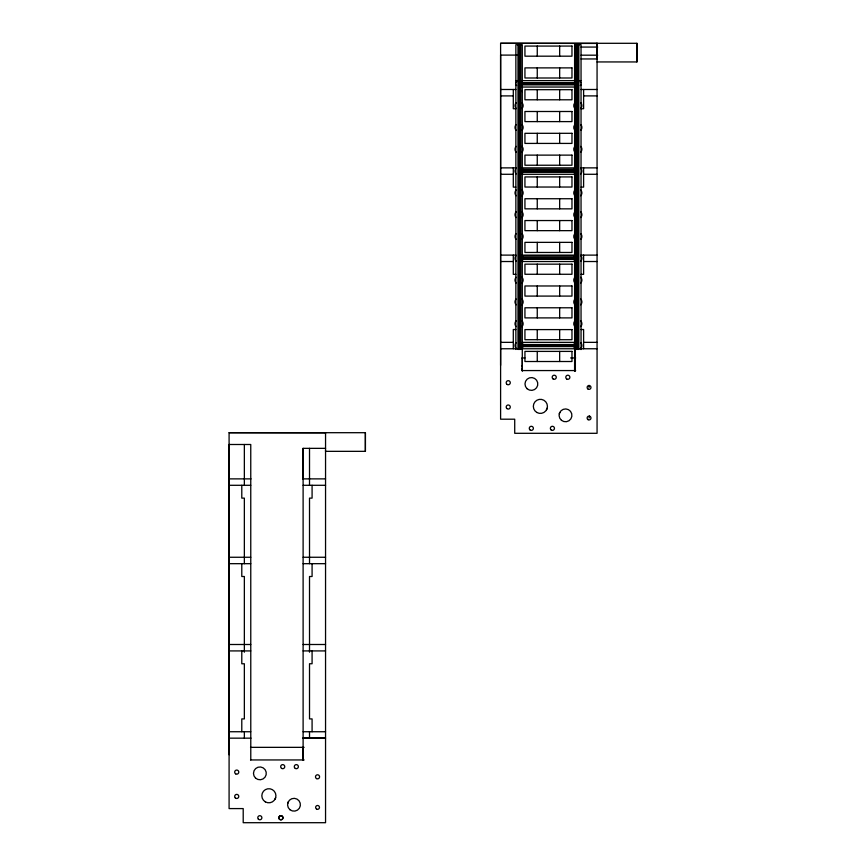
<?xml version="1.0" encoding="UTF-8"?>
<svg xmlns="http://www.w3.org/2000/svg" width="866" height="866" viewBox="0 0 866 866"><rect width="100%" height="100%" fill="white"/><g stroke="black" fill="none" stroke-linecap="round" stroke-linejoin="round"><path stroke-width="1.3" d="M229.089 754.751L229.089 432.697L365.398 432.697L365.398 451.338L325.551 451.338L325.551 432.697M303.111 747.336L303.111 759.947L303.111 448.35L325.551 448.35M303.111 478.876L303.111 448.35M365.387 451.338L365.398 432.697M500.602 365.355L500.602 43.3L636.911 43.3L636.911 61.941L597.064 61.941L597.064 43.3L597.064 58.953L581.043 58.953M522.285 370.561L522.285 357.95M574.623 370.561L574.623 357.95M574.623 81.523L574.623 73.556M574.623 70.904L574.623 58.953M636.911 61.941L636.911 43.3M589.053 418.018L589.584 416.037M287.739 803.367L288.302 801.797M559.241 413.98L559.804 412.4M274.977 799.286L275.691 797.586M546.489 409.889L547.193 408.189M515.865 82.8L516.612 82.053M521.538 85.604L522.285 84.857L574.623 84.857L575.37 85.604M575.37 82.053L574.623 82.8L522.285 82.8L521.538 82.053M580.296 85.604L581.043 84.857M574.623 91.666L575.37 90.919M521.538 369.132L522.285 368.396M574.623 366.34L575.37 365.593M597.064 43.43L500.613 43.3M581.043 47.067L597.713 47.067M517.175 55.099L500.602 55.099L500.602 419.198L514.718 419.198L514.718 433.303L597.064 433.303L597.064 61.941M581.043 55.186L597.713 55.186M515.865 80.635L581.043 80.635M522.285 83.342L574.623 83.342M522.285 84.316L574.623 84.316M522.285 87.033L574.623 87.033M500.602 89.49L515.865 89.49M581.043 89.49L597.064 89.49M500.602 95.899L513.3 95.899M583.608 95.899L597.064 95.899M515.865 108.726L513.3 108.726L513.3 89.49M581.043 108.726L583.608 108.726L583.608 89.49M500.602 167.874L515.865 167.874M522.285 167.874L574.623 167.874M581.043 167.874L597.064 167.874M522.285 169.303L574.623 169.303M522.285 170.05L574.623 170.05M522.285 170.591L574.623 170.591M522.285 171.565L574.623 171.565M522.285 172.107L574.623 172.107M500.602 174.282L513.3 174.282M522.285 174.282L574.623 174.282M583.608 174.282L597.064 174.282M515.865 187.11L513.3 187.11L513.3 167.874M581.043 187.11L583.608 187.11L583.608 167.874M500.602 255.113L515.865 255.113M522.285 255.113L574.623 255.113M581.043 255.113L597.064 255.113M522.285 255.849L574.623 255.849M522.285 257.289L574.623 257.289M522.285 257.83L574.623 257.83M522.285 258.804L574.623 258.804M522.285 259.345L574.623 259.345M500.602 261.521L513.3 261.521M522.285 261.521L574.623 261.521M583.608 261.521L597.064 261.521M515.865 274.349L513.3 274.349L513.3 255.113M581.043 274.349L583.608 274.349L583.608 255.113M515.865 329.524L513.3 329.524L513.3 348.76M581.043 329.524L583.608 329.524L583.608 348.76M500.602 342.351L513.3 342.351M522.285 342.351L574.623 342.351M583.608 342.351L597.064 342.351M522.285 344.527L574.623 344.527M522.285 345.069L574.623 345.069M522.285 346.043L574.623 346.043M522.285 346.584L574.623 346.584M500.602 348.76L597.064 348.76M522.046 357.95L524.969 357.95M570.597 357.95L575.63 357.95M522.046 370.561L575.63 370.561M325.551 432.827L229.089 432.697M229.089 478.876L250.999 478.876M302.873 478.876L325.551 478.876M229.089 485.296L250.761 485.296M303.111 485.296L325.551 485.296M229.089 557.26L250.761 557.26M303.111 557.26L325.551 557.26M229.089 563.679L250.761 563.679M303.111 563.679L325.551 563.679M229.089 644.499L250.761 644.499M303.111 644.499L325.551 644.499M229.089 650.918L250.761 650.918M303.111 650.918L325.551 650.918M229.089 731.738L250.761 731.738M303.111 731.738L325.551 731.738M303.122 738.146L325.551 738.146L302.873 738.157M229.089 738.157L250.999 738.157M250.523 747.347L304.118 747.347M250.523 759.947L304.118 759.947M580.296 82.053L581.043 82.8M515.865 84.857L516.612 85.604M521.538 90.919L522.285 91.666M574.623 368.396L575.37 369.132M521.538 365.593L522.285 366.34M589.053 385.381L589.053 387.438M581.043 349.55L581.043 44.707L574.623 44.707L574.623 371.135M578.856 44.707L578.856 349.485M578.315 44.707L578.315 349.485M577.351 44.707L577.351 349.485M576.799 44.707L576.799 349.485M576.615 50.358L576.615 51.884M576.615 72.17L576.615 73.697M575.37 44.707L575.37 371.135M559.663 46.071L559.663 56.182M559.663 67.884L559.663 77.994M559.663 89.685L559.663 99.796M559.663 111.498L559.663 121.608M559.663 133.31L559.663 143.42M559.663 155.122L559.663 165.233M559.663 176.924L559.663 187.034M559.663 198.736L559.663 208.847M559.663 220.549L559.663 230.659M559.663 242.361L559.663 252.471M559.663 264.162L559.663 274.273M559.663 285.975L559.663 296.085M559.663 307.787L559.663 317.898M559.663 329.6L559.663 339.71M559.663 351.401L559.663 361.512M537.256 46.071L537.256 56.182M537.256 67.884L537.256 77.994M537.256 89.685L537.256 99.796M537.256 111.498L537.256 121.608M537.256 133.31L537.256 143.42M537.256 155.122L537.256 165.233M537.256 176.924L537.256 187.034M537.256 198.736L537.256 208.847M537.256 220.549L537.256 230.659M537.256 242.361L537.256 252.471M537.256 264.162L537.256 274.273M537.256 285.975L537.256 296.085M537.256 307.787L537.256 317.898M537.256 329.6L537.256 339.71M537.256 351.401L537.256 361.512M522.285 371.135L522.285 44.707L515.865 44.707L515.865 349.485M520.845 44.707L520.845 349.485M520.293 50.358L520.293 51.884M520.293 72.17L520.293 73.697M520.098 44.707L520.098 349.485M519.557 44.707L519.557 349.485M518.593 44.707L518.593 349.485M518.041 44.707L518.041 349.485M325.551 450.407L325.551 822.7L243.205 822.7L243.205 808.584L229.089 808.584L229.089 444.496L250.761 444.496L250.783 759.947M312.085 485.296L312.085 498.123L309.519 498.123L309.519 563.679M312.085 563.679L312.085 576.507L309.519 576.507L309.519 652.195M312.085 650.918L312.085 663.746L309.519 663.746L309.519 718.91L312.085 718.91L312.085 731.738M309.519 448.35L309.519 485.296M309.519 731.738L309.519 738.157M244.353 444.496L244.353 485.296M244.353 563.679L244.353 498.123L241.787 498.123L241.787 485.296M244.353 652.195L244.353 576.507L241.787 576.507L241.787 563.679M244.353 731.738L244.353 738.157M241.787 650.918L241.787 663.767L244.353 663.767L244.353 718.91L241.787 718.91L241.787 731.738M580.707 190.011A4.07 4.07 0 0 1 580.707 195.77M575.793 196.42A4.07 4.07 0 0 1 575.793 189.362M580.707 124.574A4.07 4.07 0 0 1 580.707 130.344M575.793 130.983A4.07 4.07 0 0 1 575.793 123.935M580.707 146.386A4.07 4.07 0 0 1 580.707 152.145M575.793 152.795A4.07 4.07 0 0 1 575.793 145.737M580.707 168.199A4.07 4.07 0 0 1 580.707 173.958M575.793 174.607A4.07 4.07 0 0 1 575.793 167.549M580.707 211.813A4.07 4.07 0 0 1 580.707 217.583M575.793 218.221A4.07 4.07 0 0 1 575.793 211.174M580.707 102.773A4.07 4.07 0 0 1 580.707 108.531M575.793 109.181A4.07 4.07 0 0 1 575.793 102.123M580.707 255.438A4.07 4.07 0 0 1 580.707 261.196M575.793 261.846A4.07 4.07 0 0 1 575.793 254.788M580.707 299.051A4.07 4.07 0 0 1 580.707 304.821M575.793 305.46A4.07 4.07 0 0 1 575.793 298.413M580.707 277.25A4.07 4.07 0 0 1 580.707 283.009M575.793 283.658A4.07 4.07 0 0 1 575.793 276.6M580.707 233.625A4.07 4.07 0 0 1 580.707 239.384M575.793 240.034A4.07 4.07 0 0 1 575.793 232.976M580.707 342.676A4.07 4.07 0 0 1 580.707 348.435M575.793 349.085A4.07 4.07 0 0 1 575.793 342.027M580.707 320.864A4.07 4.07 0 0 1 580.707 326.623M575.793 327.272A4.07 4.07 0 0 1 575.793 320.214M521.949 190.011A4.07 4.07 0 0 1 521.949 195.77M516.19 195.77A4.07 4.07 0 0 1 516.19 190.011M521.949 124.574A4.07 4.07 0 0 1 521.949 130.344M516.19 130.344A4.07 4.07 0 0 1 516.19 124.574M521.949 146.386A4.07 4.07 0 0 1 521.949 152.145M516.19 152.145A4.07 4.07 0 0 1 516.19 146.386M521.949 168.199A4.07 4.07 0 0 1 521.949 173.958M516.19 173.958A4.07 4.07 0 0 1 516.19 168.199M521.949 211.813A4.07 4.07 0 0 1 521.949 217.583M516.19 217.583A4.07 4.07 0 0 1 516.19 211.813M521.949 102.773A4.07 4.07 0 0 1 521.949 108.531M516.19 108.531A4.07 4.07 0 0 1 516.19 102.773M521.949 255.438A4.07 4.07 0 0 1 521.949 261.196M516.19 261.196A4.07 4.07 0 0 1 516.19 255.438M521.949 299.051A4.07 4.07 0 0 1 521.949 304.821M516.19 304.821A4.07 4.07 0 0 1 516.19 299.051M521.949 277.25A4.07 4.07 0 0 1 521.949 283.009M516.19 283.009A4.07 4.07 0 0 1 516.19 277.25M521.949 233.625A4.07 4.07 0 0 1 521.949 239.384M516.19 239.384A4.07 4.07 0 0 1 516.19 233.625M521.949 342.676A4.07 4.07 0 0 1 521.949 348.435M516.19 348.435A4.07 4.07 0 0 1 516.19 342.676M521.949 320.864A4.07 4.07 0 0 1 521.949 326.623M516.19 326.623A4.07 4.07 0 0 1 516.19 320.864M571.971 46.071L524.937 46.071L524.937 56.182L571.971 56.182L571.971 46.071M571.971 67.884L524.937 67.884L524.937 77.994L571.971 77.994L571.971 67.884M571.971 89.685L524.937 89.685L524.937 99.796L571.971 99.796L571.971 89.685M571.971 111.498L524.937 111.498L524.937 121.608L571.971 121.608L571.971 111.498M571.971 133.31L524.937 133.31L524.937 143.42L571.971 143.42L571.971 133.31M571.971 155.122L524.937 155.122L524.937 165.233L571.971 165.233L571.971 155.122M571.971 176.924L524.937 176.924L524.937 187.034L571.971 187.034L571.971 176.924M571.971 198.736L524.937 198.736L524.937 208.847L571.971 208.847L571.971 198.736M571.971 220.549L524.937 220.549L524.937 230.659L571.971 230.659L571.971 220.549M571.971 242.361L524.937 242.361L524.937 252.471L571.971 252.471L571.971 242.361M571.971 264.162L524.937 264.162L524.937 274.273L571.971 274.273L571.971 264.162M571.971 285.975L524.937 285.975L524.937 296.085L571.971 296.085L571.971 285.975M571.971 307.787L524.937 307.787L524.937 317.898L571.971 317.898L571.971 307.787M571.971 329.6L524.937 329.6L524.937 339.71L571.971 339.71L571.971 329.6M571.971 351.401L524.937 351.401L524.937 361.512L571.971 361.512L571.971 351.401M316.588 809.071A1.927 1.927 0 0 0 319.478 807.404A1.927 1.927 0 0 0 316.588 805.737A1.927 1.927 0 0 0 316.588 809.071M235.704 773.89A2.057 2.057 0 0 0 238.789 772.104A2.057 2.057 0 0 0 235.704 770.329A2.057 2.057 0 0 0 235.704 773.89M235.281 797.878A2.057 2.057 0 0 0 238.713 796.958A2.057 2.057 0 0 0 236.201 794.447A2.057 2.057 0 0 0 235.281 797.878M258.371 819.182A2.057 2.057 0 0 0 261.813 818.262A2.057 2.057 0 0 0 259.291 815.75A2.057 2.057 0 0 0 258.371 819.182M279.447 819.182A2.057 2.057 0 0 0 282.879 818.262A2.057 2.057 0 0 0 280.378 815.75A2.057 2.057 0 0 0 279.447 819.182A2.057 2.057 0 0 0 282.89 818.262A2.057 2.057 0 0 0 280.368 815.75A2.057 2.057 0 0 0 279.458 819.182M281.688 768.434A2.057 2.057 0 0 0 284.762 766.659A2.057 2.057 0 0 0 281.688 764.884A2.057 2.057 0 0 0 281.688 768.434M295.295 768.434A2.057 2.057 0 0 0 298.38 766.659A2.057 2.057 0 0 0 295.295 764.884A2.057 2.057 0 0 0 295.295 768.434M316.512 778.599A2.057 2.057 0 0 0 319.586 776.824A2.057 2.057 0 0 0 316.512 775.048A2.057 2.057 0 0 0 316.512 778.599M255.535 778.079A6.419 6.419 0 0 0 266.143 774.767A6.419 6.419 0 0 0 257.971 767.244A6.419 6.419 0 0 0 255.535 778.079M289.937 809.71A6.419 6.419 0 0 0 300.318 805.77A6.419 6.419 0 0 0 291.712 798.744A6.419 6.419 0 0 0 289.937 809.71M265.353 801.873A7.058 7.058 0 0 0 275.929 795.757A7.058 7.058 0 0 0 265.353 789.651A7.058 7.058 0 0 0 265.353 801.873M588.09 389.105A1.927 1.927 0 0 0 590.98 387.438A1.927 1.927 0 0 0 588.09 385.771A1.927 1.927 0 0 0 588.09 389.105M588.09 419.685A1.927 1.927 0 0 0 590.98 418.018A1.927 1.927 0 0 0 588.09 416.351A1.927 1.927 0 0 0 588.09 419.685M507.205 384.493A2.057 2.057 0 0 0 510.291 382.718A2.057 2.057 0 0 0 507.205 380.943A2.057 2.057 0 0 0 507.205 384.493M529.873 429.785A2.057 2.057 0 0 0 533.315 428.865A2.057 2.057 0 0 0 530.793 426.353A2.057 2.057 0 0 0 529.873 429.785M506.783 408.481A2.057 2.057 0 0 0 510.215 407.561A2.057 2.057 0 0 0 507.703 405.05A2.057 2.057 0 0 0 506.783 408.481M553.201 379.037A2.057 2.057 0 0 0 556.286 377.262A2.057 2.057 0 0 0 553.201 375.487A2.057 2.057 0 0 0 553.201 379.037M561.449 420.313A6.419 6.419 0 0 0 571.841 416.373A6.419 6.419 0 0 0 563.225 409.347A6.419 6.419 0 0 0 561.449 420.313M536.855 412.476A7.058 7.058 0 0 0 547.431 406.37A7.058 7.058 0 0 0 536.855 400.254A7.058 7.058 0 0 0 536.855 412.476M550.96 429.785A2.057 2.057 0 0 0 554.392 428.865A2.057 2.057 0 0 0 551.88 426.353A2.057 2.057 0 0 0 550.96 429.785M566.797 379.037A2.057 2.057 0 0 0 569.882 377.262A2.057 2.057 0 0 0 566.797 375.487A2.057 2.057 0 0 0 566.797 379.037M527.048 388.693A6.419 6.419 0 0 0 537.656 385.37A6.419 6.419 0 0 0 529.483 377.847A6.419 6.419 0 0 0 527.048 388.693"/></g></svg>
